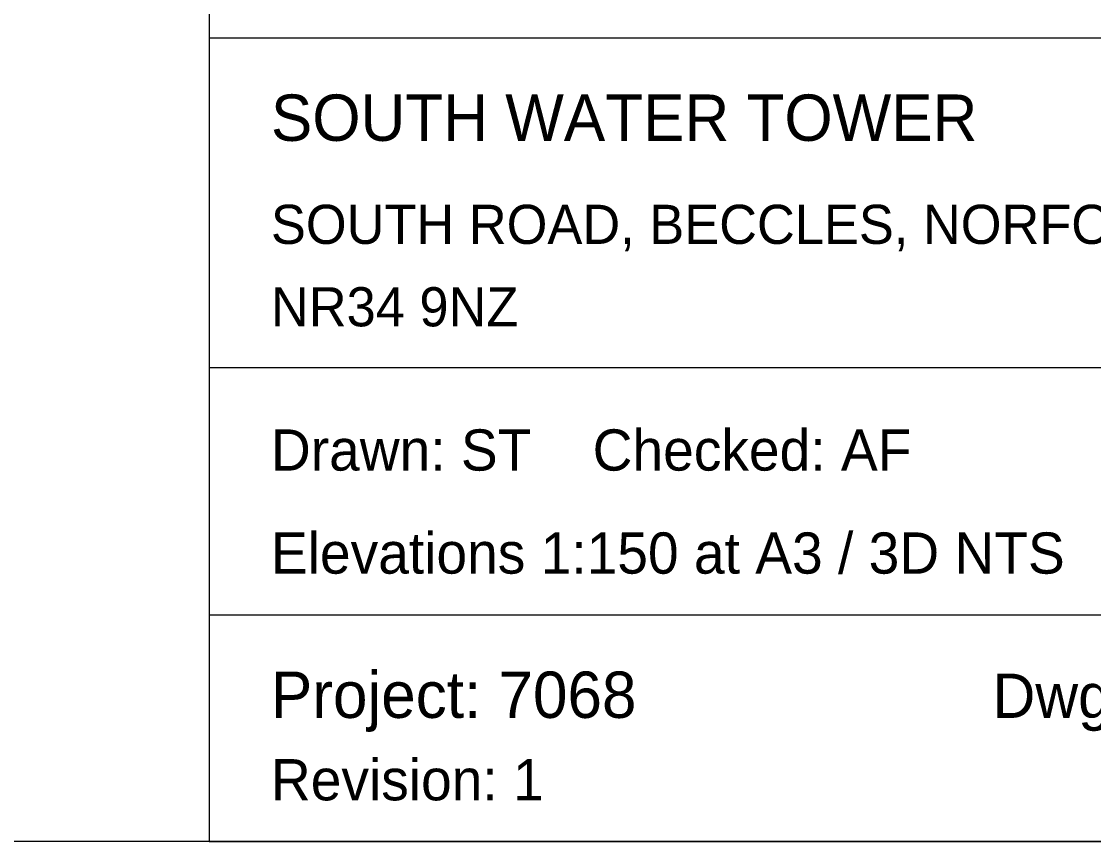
# Paper-space layout '02 Elevations and 3D' of a CAD drawing. Header units: millimetres. Extents: x 5 to 415, y 7 to 290.
# Drawn here: x 332.9 to 384.9, y 7 to 46.8 of the extents above; entities that cross this region are included whole.
import ezdxf

# ---------------------------------------------------------------- set-up
doc = ezdxf.new("R2010")
doc.units = ezdxf.units.MM
doc.layers.add('SHEET', color=7, linetype='Continuous')
doc.layers.add('TEXT', color=7, linetype='Continuous')

# ---------------------------------------------------------------- blocks, each defined once
blk = doc.blocks.new('SHEET_02')
at = {"layer": 'SHEET', "lineweight": 18}
for p, q in [((342, 290), (342, 7)), ((342, 46), (415, 46)), ((342, 30), (415, 30)), ((342, 18), (415, 18)), ((415, 7), (5, 7)), ((342, 7), (415, 7))]:
    blk.add_line(p, q, dxfattribs=at)
at = {"layer": 'TEXT'}
for s, height, p in [('SOUTH WATER TOWER', 2.25, (345, 41)), ('SOUTH ROAD, BECCLES, NORFOLK', 1.9, (345, 36)), ('NR34 9NZ', 1.9, (345, 32)), ('Drawn: ST    Checked: AF', 2, (345, 25)), ('Elevations 1:150 at A3 / 3D NTS', 2, (345, 20)), ('Project: 7068', 2.25, (345, 13)), ('Dwg: 7068-02', 2.15, (380, 13)), ('Revision: 1', 2, (345, 9))]:
    blk.add_text(s, height=height, dxfattribs=at).set_placement(p)

psp = doc.layouts.new('02 Elevations and 3D')

# ---------------------------------------------------------------- block references
psp.add_blockref('SHEET_02', (0, 0))

doc.saveas('drawing.dxf')
